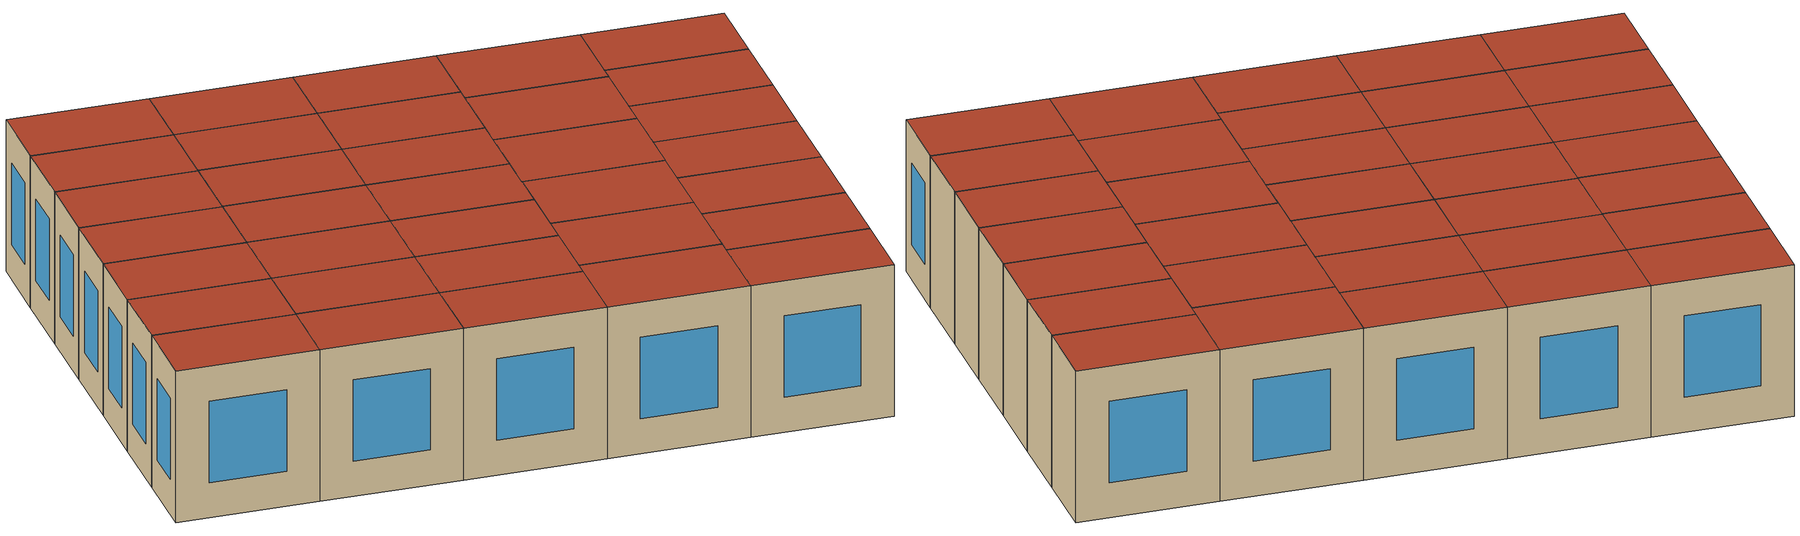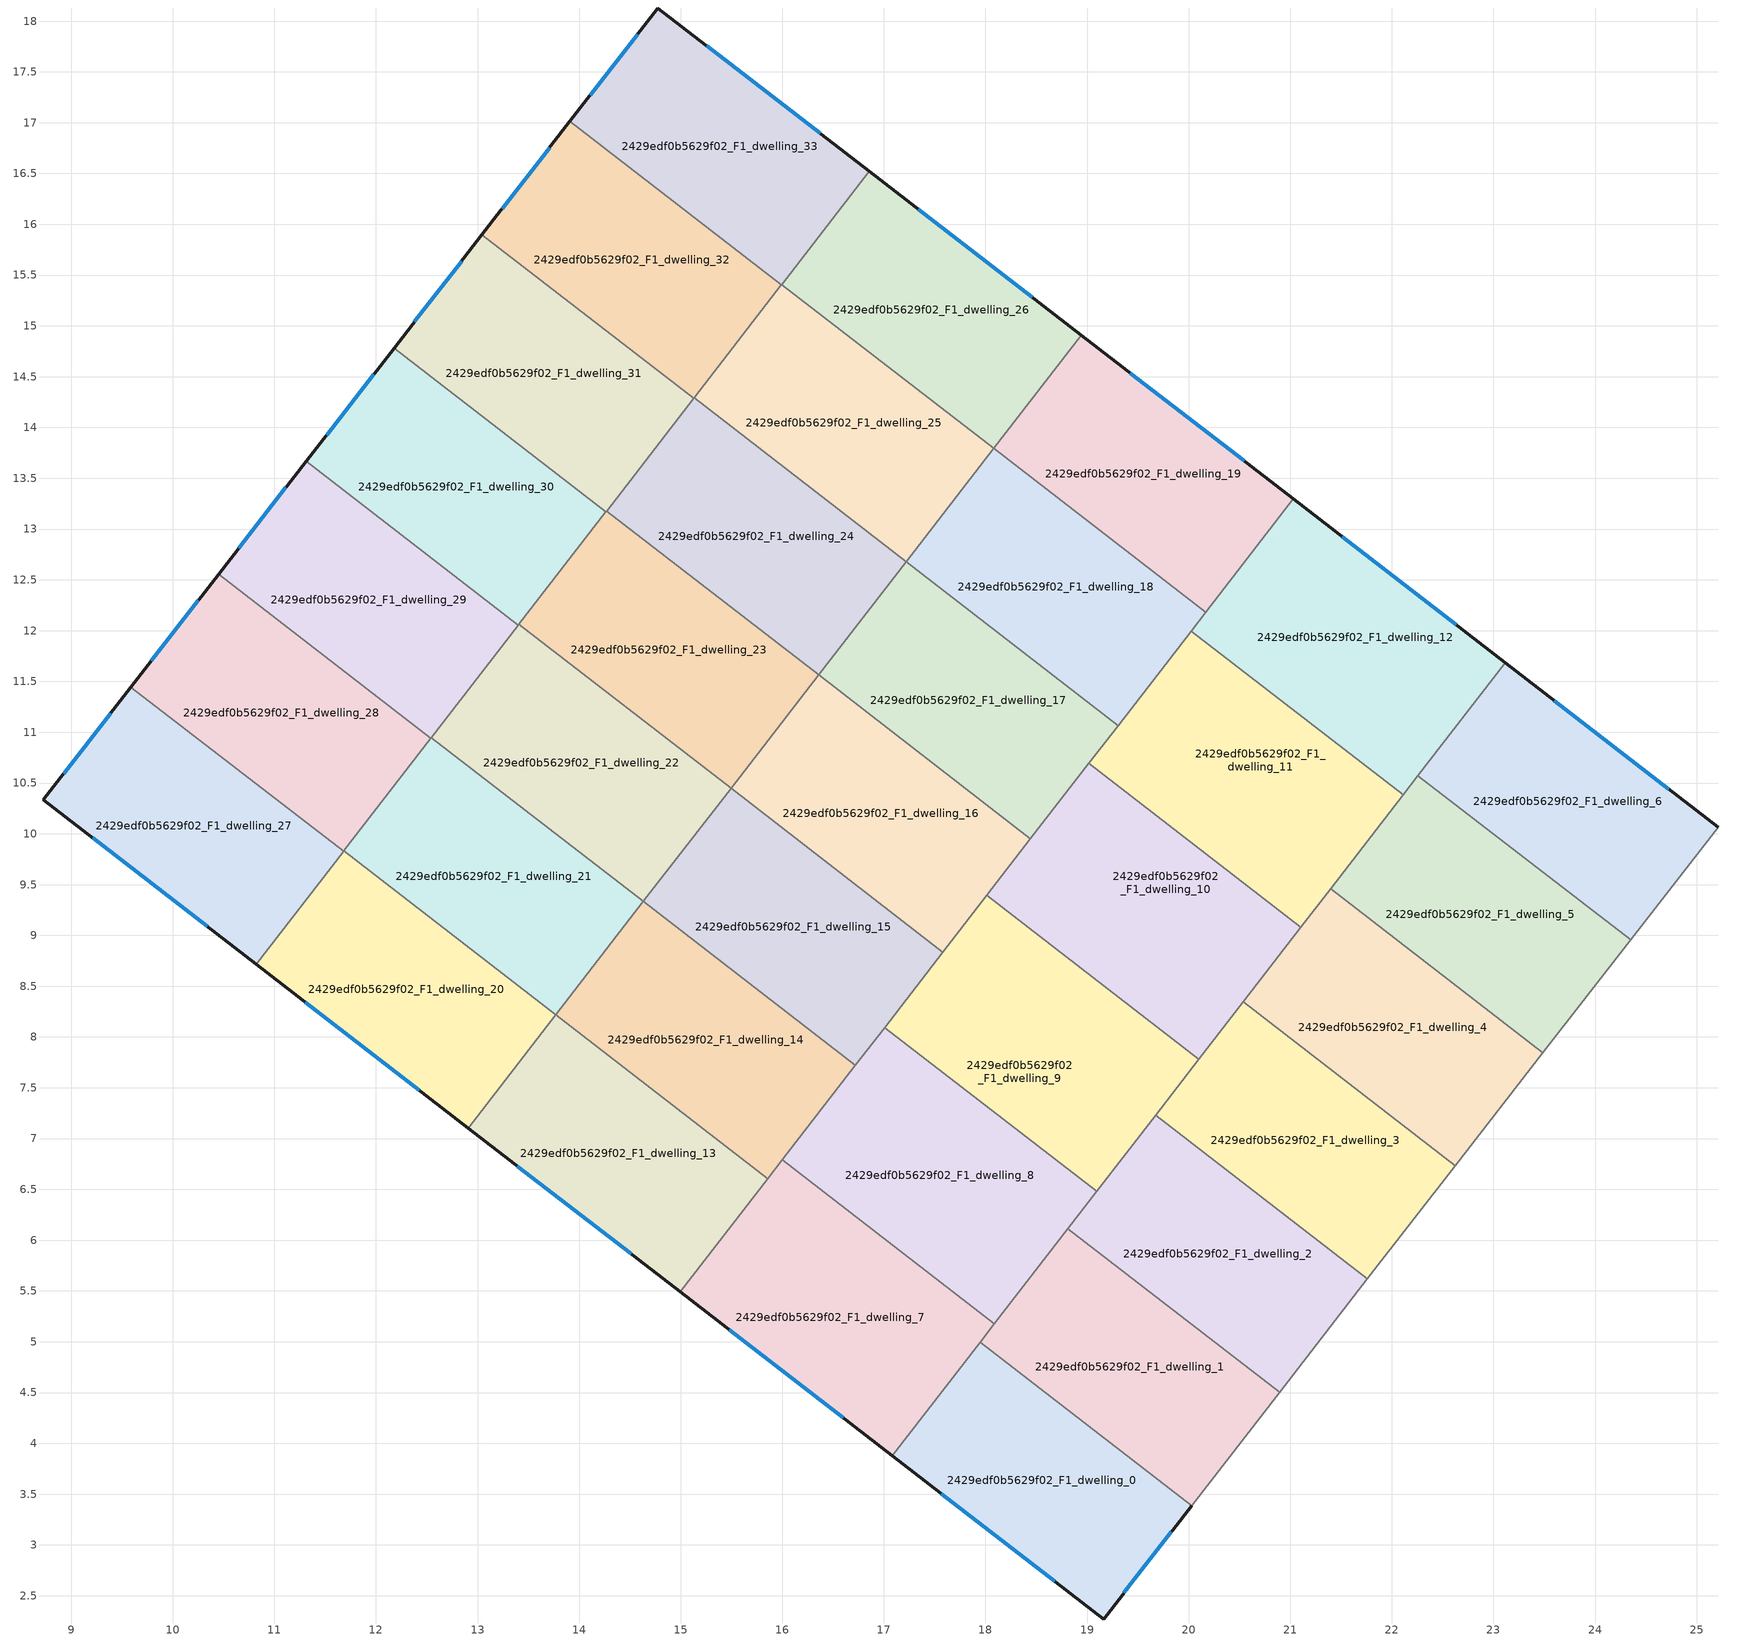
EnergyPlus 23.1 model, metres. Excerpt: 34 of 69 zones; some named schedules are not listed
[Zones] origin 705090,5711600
2429edf0b5629f02_F1_dwelling_0
 floor to 2429edf0b5629f02_F0_dwelling_0 (EU_floor_Construction): 20.03,3.39 19.16,2.27 17.08,3.88 17.95,5 z3
 wall outside (EU_wall_Construction): 17.08,3.88 19.16,2.27 20.03,3.39 z3:6
 wall to 2429edf0b5629f02_F1_dwelling_1 (EU_wall_Construction): 20.03,3.39 17.95,5 z3:6
 wall to 2429edf0b5629f02_F1_dwelling_7 (EU_wall_Construction): 17.95,5 17.08,3.88 z3:6
 window (EU_Window_Construction): 19.36,2.53 19.83,3.13 / 17.56,3.51 18.68,2.64 z3.69:5.31
 roof outside (EU_roof_Construction): 19.16,2.27 20.03,3.39 17.95,5 17.08,3.88 z6
2429edf0b5629f02_F1_dwelling_1
 floor to 2429edf0b5629f02_F0_dwelling_1 (EU_floor_Construction): 20.9,4.5 20.03,3.39 17.95,5 18.81,6.11 z3
 wall to 2429edf0b5629f02_F1_dwelling_2 (EU_wall_Construction): 20.9,4.5 18.81,6.11 z3:6
 wall adiabatic (EU_wall_Construction): 20.03,3.39 20.9,4.5 z3:6
 wall to 2429edf0b5629f02_F1_dwelling_8 (EU_wall_Construction): 18.81,6.11 18.09,5.18 z3:6
 wall to 2429edf0b5629f02_F1_dwelling_7 (EU_wall_Construction): 18.09,5.18 17.95,5 z3:6
 roof outside (EU_roof_Construction): 20.03,3.39 20.9,4.5 18.81,6.11 17.95,5 z6
2429edf0b5629f02_F1_dwelling_10
 floor to 2429edf0b5629f02_F0_dwelling_11 (EU_floor_Construction): 21.1,9.08 20.53,8.34 18.44,9.95 19.02,10.69 z3
 floor to 2429edf0b5629f02_F0_dwelling_10 (EU_floor_Construction): 20.53,8.34 20.1,7.78 18.01,9.39 18.44,9.95 z3
 wall to 2429edf0b5629f02_F1_dwelling_11 (EU_wall_Construction): 21.1,9.08 19.02,10.7 z3:6
 wall to 2429edf0b5629f02_F1_dwelling_9 (EU_wall_Construction): 18.01,9.39 20.1,7.78 z3:6
 wall to 2429edf0b5629f02_F1_dwelling_4 (EU_wall_Construction): 20.54,8.35 21.1,9.08 z3:6
 wall to 2429edf0b5629f02_F1_dwelling_17 (EU_wall_Construction): 19.02,10.7 18.44,9.95 z3:6
 wall to 2429edf0b5629f02_F1_dwelling_3 (EU_wall_Construction): 20.1,7.78 20.54,8.35 z3:6
 wall to 2429edf0b5629f02_F1_dwelling_16 (EU_wall_Construction): 18.44,9.95 18.01,9.39 z3:6
 roof outside (EU_roof_Construction): 20.1,7.78 21.1,9.08 19.02,10.7 18.01,9.39 z6
2429edf0b5629f02_F1_dwelling_11
 floor to 2429edf0b5629f02_F0_dwelling_11 (EU_floor_Construction): 21.39,9.45 21.1,9.08 19.02,10.69 19.31,11.07 z3
 floor adiabatic (EU_floor_Construction): 22.11,10.38 21.39,9.45 19.31,11.07 19.02,10.7 20.02,12 z3
 wall to 2429edf0b5629f02_F1_dwelling_12 (EU_wall_Construction): 22.11,10.38 20.02,12 z3:6
 wall to 2429edf0b5629f02_F1_dwelling_5 (EU_wall_Construction): 21.4,9.46 22.11,10.38 z3:6
 wall to 2429edf0b5629f02_F1_dwelling_18 (EU_wall_Construction): 20.02,12 19.3,11.07 z3:6
 wall to 2429edf0b5629f02_F1_dwelling_4 (EU_wall_Construction): 21.1,9.08 21.4,9.46 z3:6
 wall to 2429edf0b5629f02_F1_dwelling_17 (EU_wall_Construction): 19.3,11.07 19.02,10.69 z3:6
 roof outside (EU_roof_Construction): 21.1,9.08 22.11,10.38 20.02,12 19.02,10.7 z6
2429edf0b5629f02_F1_dwelling_12
 floor to 2429edf0b5629f02_F0_dwelling_13 (EU_floor_Construction): 23.12,11.68 22.25,10.57 20.17,12.18 21.03,13.3 z3
 floor to 2429edf0b5629f02_F0_dwelling_12 (EU_floor_Construction): 22.25,10.57 22.11,10.38 20.02,12 20.17,12.18 z3
 wall outside (EU_wall_Construction): 23.12,11.68 21.03,13.3 z3:6
 wall to 2429edf0b5629f02_F1_dwelling_6 (EU_wall_Construction): 22.26,10.57 23.12,11.68 z3:6
 wall to 2429edf0b5629f02_F1_dwelling_19 (EU_wall_Construction): 21.03,13.3 20.17,12.18 z3:6
 wall to 2429edf0b5629f02_F1_dwelling_5 (EU_wall_Construction): 22.11,10.38 22.26,10.57 z3:6
 wall to 2429edf0b5629f02_F1_dwelling_18 (EU_wall_Construction): 20.17,12.18 20.02,12 z3:6
 window (EU_Window_Construction): 22.63,12.06 21.51,12.92 z3.69:5.31
 roof outside (EU_roof_Construction): 22.11,10.38 23.12,11.68 21.03,13.3 20.02,12 z6
2429edf0b5629f02_F1_dwelling_13
 floor to 2429edf0b5629f02_F0_dwelling_14 (EU_floor_Construction): 15.86,6.61 15,5.49 12.91,7.1 13.77,8.22 z3
 wall outside (EU_wall_Construction): 12.91,7.1 15,5.49 z3:6
 wall to 2429edf0b5629f02_F1_dwelling_14 (EU_wall_Construction): 15.86,6.61 13.77,8.22 z3:6
 wall to 2429edf0b5629f02_F1_dwelling_20 (EU_wall_Construction): 13.77,8.22 12.91,7.1 z3:6
 wall to 2429edf0b5629f02_F1_dwelling_7 (EU_wall_Construction): 15,5.49 15.86,6.61 z3:6
 window (EU_Window_Construction): 13.39,6.73 14.51,5.86 z3.69:5.31
 roof outside (EU_roof_Construction): 15,5.49 15.86,6.61 13.77,8.22 12.91,7.1 z6
2429edf0b5629f02_F1_dwelling_14
 floor to 2429edf0b5629f02_F0_dwelling_15 (EU_floor_Construction): 16.72,7.72 15.86,6.61 13.77,8.22 14.63,9.33 z3
 wall to 2429edf0b5629f02_F1_dwelling_15 (EU_wall_Construction): 16.72,7.72 14.63,9.33 z3:6
 wall to 2429edf0b5629f02_F1_dwelling_21 (EU_wall_Construction): 14.63,9.33 13.77,8.22 z3:6
 wall to 2429edf0b5629f02_F1_dwelling_8 (EU_wall_Construction): 16,6.79 16.72,7.72 z3:6
 wall to 2429edf0b5629f02_F1_dwelling_7 (EU_wall_Construction): 15.86,6.61 16,6.79 z3:6
 roof outside (EU_roof_Construction): 15.86,6.61 16.72,7.72 14.63,9.33 13.77,8.22 z6
2429edf0b5629f02_F1_dwelling_15
 floor to 2429edf0b5629f02_F0_dwelling_16 (EU_floor_Construction): 17.58,8.84 16.72,7.72 14.63,9.33 15.49,10.45 z3
 wall to 2429edf0b5629f02_F1_dwelling_16 (EU_wall_Construction): 17.58,8.84 15.49,10.45 z3:6
 wall to 2429edf0b5629f02_F1_dwelling_9 (EU_wall_Construction): 17.01,8.09 17.58,8.84 z3:6
 wall to 2429edf0b5629f02_F1_dwelling_22 (EU_wall_Construction): 15.49,10.45 14.63,9.33 z3:6
 wall to 2429edf0b5629f02_F1_dwelling_8 (EU_wall_Construction): 16.72,7.72 17.01,8.09 z3:6
 roof outside (EU_roof_Construction): 16.72,7.72 17.58,8.84 15.49,10.45 14.63,9.33 z6
2429edf0b5629f02_F1_dwelling_16
 floor to 2429edf0b5629f02_F0_dwelling_17 (EU_floor_Construction): 18.44,9.95 17.58,8.84 15.49,10.45 16.36,11.56 z3
 wall to 2429edf0b5629f02_F1_dwelling_17 (EU_wall_Construction): 18.44,9.95 16.36,11.56 z3:6
 wall to 2429edf0b5629f02_F1_dwelling_23 (EU_wall_Construction): 16.36,11.56 15.49,10.45 z3:6
 wall to 2429edf0b5629f02_F1_dwelling_9 (EU_wall_Construction): 17.58,8.84 18.01,9.39 z3:6
 roof outside (EU_roof_Construction): 17.58,8.84 18.44,9.95 16.36,11.56 15.49,10.45 z6
2429edf0b5629f02_F1_dwelling_17
 floor to 2429edf0b5629f02_F0_dwelling_18 (EU_floor_Construction): 19.31,11.07 18.44,9.95 16.36,11.56 17.22,12.68 z3
 wall to 2429edf0b5629f02_F1_dwelling_18 (EU_wall_Construction): 19.31,11.07 17.22,12.68 z3:6
 wall to 2429edf0b5629f02_F1_dwelling_24 (EU_wall_Construction): 17.22,12.68 16.36,11.56 z3:6
 roof outside (EU_roof_Construction): 18.44,9.95 19.31,11.07 17.22,12.68 16.36,11.56 z6
2429edf0b5629f02_F1_dwelling_18
 floor to 2429edf0b5629f02_F0_dwelling_19 (EU_floor_Construction): 20.17,12.18 19.31,11.07 17.22,12.68 18.08,13.79 z3
 wall to 2429edf0b5629f02_F1_dwelling_19 (EU_wall_Construction): 20.17,12.18 18.08,13.79 z3:6
 wall to 2429edf0b5629f02_F1_dwelling_25 (EU_wall_Construction): 18.08,13.79 17.22,12.68 z3:6
 roof outside (EU_roof_Construction): 19.31,11.07 20.17,12.18 18.08,13.79 17.22,12.68 z6
2429edf0b5629f02_F1_dwelling_19
 floor to 2429edf0b5629f02_F0_dwelling_20 (EU_floor_Construction): 21.03,13.3 20.17,12.18 18.08,13.79 18.94,14.91 z3
 wall outside (EU_wall_Construction): 21.03,13.3 18.94,14.91 z3:6
 wall to 2429edf0b5629f02_F1_dwelling_26 (EU_wall_Construction): 18.94,14.91 18.08,13.79 z3:6
 window (EU_Window_Construction): 20.55,13.67 19.43,14.54 z3.69:5.31
 roof outside (EU_roof_Construction): 20.17,12.18 21.03,13.3 18.94,14.91 18.08,13.79 z6
2429edf0b5629f02_F1_dwelling_2
 floor to 2429edf0b5629f02_F0_dwelling_2 (EU_floor_Construction): 21.76,5.62 20.9,4.5 18.81,6.11 19.67,7.23 z3
 wall to 2429edf0b5629f02_F1_dwelling_3 (EU_wall_Construction): 21.76,5.62 19.67,7.23 z3:6
 wall adiabatic (EU_wall_Construction): 20.9,4.5 21.76,5.62 z3:6
 wall to 2429edf0b5629f02_F1_dwelling_9 (EU_wall_Construction): 19.67,7.23 19.09,6.48 z3:6
 wall to 2429edf0b5629f02_F1_dwelling_8 (EU_wall_Construction): 19.09,6.48 18.81,6.11 z3:6
 roof outside (EU_roof_Construction): 20.9,4.5 21.76,5.62 19.67,7.23 18.81,6.11 z6
2429edf0b5629f02_F1_dwelling_20
 floor to 2429edf0b5629f02_F0_dwelling_21 (EU_floor_Construction): 13.77,8.22 12.91,7.1 10.82,8.72 11.68,9.83 z3
 wall outside (EU_wall_Construction): 10.82,8.72 12.91,7.1 z3:6
 wall to 2429edf0b5629f02_F1_dwelling_21 (EU_wall_Construction): 13.77,8.22 11.68,9.83 z3:6
 wall to 2429edf0b5629f02_F1_dwelling_27 (EU_wall_Construction): 11.68,9.83 10.82,8.72 z3:6
 window (EU_Window_Construction): 11.31,8.34 12.43,7.48 z3.69:5.31
 roof outside (EU_roof_Construction): 12.91,7.1 13.77,8.22 11.68,9.83 10.82,8.72 z6
2429edf0b5629f02_F1_dwelling_21
 floor to 2429edf0b5629f02_F0_dwelling_22 (EU_floor_Construction): 14.63,9.33 13.77,8.22 11.68,9.83 12.55,10.95 z3
 wall to 2429edf0b5629f02_F1_dwelling_22 (EU_wall_Construction): 14.63,9.33 12.55,10.95 z3:6
 wall to 2429edf0b5629f02_F1_dwelling_28 (EU_wall_Construction): 12.54,10.94 11.68,9.83 z3:6
 roof outside (EU_roof_Construction): 13.77,8.22 14.63,9.33 12.55,10.95 11.68,9.83 z6
2429edf0b5629f02_F1_dwelling_22
 floor to 2429edf0b5629f02_F0_dwelling_23 (EU_floor_Construction): 15.49,10.45 14.63,9.33 12.55,10.95 13.41,12.06 z3
 wall to 2429edf0b5629f02_F1_dwelling_23 (EU_wall_Construction): 15.49,10.45 13.41,12.06 z3:6
 wall to 2429edf0b5629f02_F1_dwelling_29 (EU_wall_Construction): 13.4,12.05 12.55,10.95 z3:6
 roof outside (EU_roof_Construction): 14.63,9.33 15.49,10.45 13.41,12.06 12.55,10.95 z6
2429edf0b5629f02_F1_dwelling_23
 floor to 2429edf0b5629f02_F0_dwelling_24 (EU_floor_Construction): 16.36,11.56 15.49,10.45 13.41,12.06 14.27,13.18 z3
 wall to 2429edf0b5629f02_F1_dwelling_24 (EU_wall_Construction): 16.36,11.56 14.27,13.18 z3:6
 wall to 2429edf0b5629f02_F1_dwelling_30 (EU_wall_Construction): 14.26,13.17 13.41,12.06 z3:6
 roof outside (EU_roof_Construction): 15.49,10.45 16.36,11.56 14.27,13.18 13.41,12.06 z6
2429edf0b5629f02_F1_dwelling_24
 floor to 2429edf0b5629f02_F0_dwelling_25 (EU_floor_Construction): 17.22,12.68 16.36,11.56 14.27,13.18 15.13,14.29 z3
 wall to 2429edf0b5629f02_F1_dwelling_25 (EU_wall_Construction): 17.22,12.68 15.13,14.29 z3:6
 wall to 2429edf0b5629f02_F1_dwelling_31 (EU_wall_Construction): 15.13,14.29 14.27,13.18 z3:6
 roof outside (EU_roof_Construction): 16.36,11.56 17.22,12.68 15.13,14.29 14.27,13.18 z6
2429edf0b5629f02_F1_dwelling_25
 floor to 2429edf0b5629f02_F0_dwelling_26 (EU_floor_Construction): 18.08,13.79 17.22,12.68 15.13,14.29 15.99,15.41 z3
 wall to 2429edf0b5629f02_F1_dwelling_26 (EU_wall_Construction): 18.08,13.79 15.99,15.41 z3:6
 wall to 2429edf0b5629f02_F1_dwelling_32 (EU_wall_Construction): 15.99,15.4 15.13,14.29 z3:6
 roof outside (EU_roof_Construction): 17.22,12.68 18.08,13.79 15.99,15.41 15.13,14.29 z6
2429edf0b5629f02_F1_dwelling_26
 floor to 2429edf0b5629f02_F0_dwelling_27 (EU_floor_Construction): 18.94,14.91 18.08,13.79 15.99,15.41 16.85,16.52 z3
 wall outside (EU_wall_Construction): 18.94,14.91 16.85,16.52 z3:6
 wall to 2429edf0b5629f02_F1_dwelling_33 (EU_wall_Construction): 16.85,16.52 15.99,15.41 z3:6
 window (EU_Window_Construction): 18.46,15.28 17.34,16.15 z3.69:5.31
 roof outside (EU_roof_Construction): 18.08,13.79 18.94,14.91 16.85,16.52 15.99,15.41 z6
2429edf0b5629f02_F1_dwelling_27
 floor to 2429edf0b5629f02_F0_dwelling_28 (EU_floor_Construction): 11.68,9.83 10.82,8.72 8.73,10.33 9.59,11.45 z3
 wall outside (EU_wall_Construction): 9.59,11.45 8.73,10.33 10.82,8.72 z3:6
 wall to 2429edf0b5629f02_F1_dwelling_28 (EU_wall_Construction): 11.68,9.83 9.59,11.45 z3:6
 window (EU_Window_Construction): 9.21,9.96 10.34,9.09 / 9.39,11.19 8.93,10.59 z3.69:5.31
 roof outside (EU_roof_Construction): 10.82,8.72 11.68,9.83 9.59,11.45 8.73,10.33 z6
2429edf0b5629f02_F1_dwelling_28
 floor to 2429edf0b5629f02_F0_dwelling_29 (EU_floor_Construction): 12.54,10.94 11.68,9.83 9.59,11.45 10.45,12.56 z3
 wall outside (EU_wall_Construction): 10.45,12.56 9.59,11.45 z3:6
 wall to 2429edf0b5629f02_F1_dwelling_29 (EU_wall_Construction): 12.54,10.94 10.45,12.56 z3:6
 window (EU_Window_Construction): 10.25,12.3 9.79,11.7 z3.69:5.31
 roof outside (EU_roof_Construction): 11.68,9.83 12.54,10.94 10.45,12.56 9.59,11.45 z6
2429edf0b5629f02_F1_dwelling_29
 floor to 2429edf0b5629f02_F0_dwelling_30 (EU_floor_Construction): 13.4,12.05 12.54,10.94 10.45,12.56 11.31,13.67 z3
 wall outside (EU_wall_Construction): 11.31,13.67 10.45,12.56 z3:6
 wall to 2429edf0b5629f02_F1_dwelling_30 (EU_wall_Construction): 13.4,12.05 11.31,13.67 z3:6
 window (EU_Window_Construction): 11.11,13.41 10.65,12.81 z3.69:5.31
 roof outside (EU_roof_Construction): 12.54,10.94 13.4,12.05 11.31,13.67 10.45,12.56 z6
2429edf0b5629f02_F1_dwelling_3
 floor to 2429edf0b5629f02_F0_dwelling_3 (EU_floor_Construction): 22.62,6.73 21.76,5.62 19.67,7.23 20.54,8.35 z3
 wall to 2429edf0b5629f02_F1_dwelling_4 (EU_wall_Construction): 22.62,6.73 20.54,8.35 z3:6
 wall adiabatic (EU_wall_Construction): 21.76,5.62 22.62,6.73 z3:6
 wall to 2429edf0b5629f02_F1_dwelling_9 (EU_wall_Construction): 20.1,7.78 19.67,7.23 z3:6
 roof outside (EU_roof_Construction): 21.76,5.62 22.62,6.73 20.54,8.35 19.67,7.23 z6
2429edf0b5629f02_F1_dwelling_30
 floor to 2429edf0b5629f02_F0_dwelling_31 (EU_floor_Construction): 14.26,13.17 13.4,12.05 11.31,13.67 12.18,14.78 z3
 wall outside (EU_wall_Construction): 12.18,14.78 11.31,13.67 z3:6
 wall to 2429edf0b5629f02_F1_dwelling_31 (EU_wall_Construction): 14.26,13.17 12.18,14.78 z3:6
 window (EU_Window_Construction): 11.98,14.52 11.51,13.93 z3.69:5.31
 roof outside (EU_roof_Construction): 13.4,12.05 14.26,13.17 12.18,14.78 11.31,13.67 z6
2429edf0b5629f02_F1_dwelling_31
 floor to 2429edf0b5629f02_F0_dwelling_32 (EU_floor_Construction): 15.13,14.29 14.26,13.17 12.18,14.78 13.04,15.9 z3
 wall outside (EU_wall_Construction): 13.04,15.9 12.18,14.78 z3:6
 wall to 2429edf0b5629f02_F1_dwelling_32 (EU_wall_Construction): 15.13,14.29 13.04,15.9 z3:6
 window (EU_Window_Construction): 12.84,15.64 12.38,15.04 z3.69:5.31
 roof outside (EU_roof_Construction): 14.26,13.17 15.13,14.29 13.04,15.9 12.18,14.78 z6
2429edf0b5629f02_F1_dwelling_32
 floor to 2429edf0b5629f02_F0_dwelling_33 (EU_floor_Construction): 15.99,15.4 15.13,14.29 13.04,15.9 13.91,17.01 z3
 wall outside (EU_wall_Construction): 13.91,17.01 13.04,15.9 z3:6
 wall to 2429edf0b5629f02_F1_dwelling_33 (EU_wall_Construction): 15.99,15.4 13.91,17.01 z3:6
 window (EU_Window_Construction): 13.71,16.75 13.24,16.15 z3.69:5.31
 roof outside (EU_roof_Construction): 15.13,14.29 15.99,15.4 13.91,17.01 13.04,15.9 z6
2429edf0b5629f02_F1_dwelling_33
 floor to 2429edf0b5629f02_F0_dwelling_34 (EU_floor_Construction): 16.85,16.52 15.99,15.4 13.91,17.01 14.78,18.13 z3
 wall outside (EU_wall_Construction): 16.85,16.52 14.78,18.13 13.91,17.01 z3:6
 window (EU_Window_Construction): 14.58,17.87 14.11,17.27 / 16.37,16.89 15.26,17.76 z3.69:5.31
 roof outside (EU_roof_Construction): 15.99,15.4 16.85,16.52 14.78,18.13 13.91,17.01 z6
2429edf0b5629f02_F1_dwelling_4
 floor to 2429edf0b5629f02_F0_dwelling_4 (EU_floor_Construction): 23.49,7.84 22.62,6.73 20.54,8.35 21.4,9.46 z3
 wall to 2429edf0b5629f02_F1_dwelling_5 (EU_wall_Construction): 23.49,7.84 21.4,9.46 z3:6
 wall adiabatic (EU_wall_Construction): 22.62,6.73 23.49,7.84 z3:6
 roof outside (EU_roof_Construction): 22.62,6.73 23.49,7.84 21.4,9.46 20.54,8.35 z6
2429edf0b5629f02_F1_dwelling_5
 floor to 2429edf0b5629f02_F0_dwelling_5 (EU_floor_Construction): 24.35,8.96 23.49,7.84 21.4,9.46 22.26,10.57 z3
 wall to 2429edf0b5629f02_F1_dwelling_6 (EU_wall_Construction): 24.35,8.96 22.26,10.57 z3:6
 wall adiabatic (EU_wall_Construction): 23.49,7.84 24.35,8.96 z3:6
 roof outside (EU_roof_Construction): 23.49,7.84 24.35,8.96 22.26,10.57 21.4,9.46 z6
2429edf0b5629f02_F1_dwelling_6
 floor to 2429edf0b5629f02_F0_dwelling_6 (EU_floor_Construction): 25.21,10.07 24.35,8.96 22.26,10.57 23.12,11.68 z3
 wall outside (EU_wall_Construction): 25.21,10.07 23.12,11.68 z3:6
 wall adiabatic (EU_wall_Construction): 24.35,8.96 25.21,10.07 z3:6
 window (EU_Window_Construction): 24.73,10.44 23.6,11.31 z3.69:5.31
 roof outside (EU_roof_Construction): 24.35,8.96 25.21,10.07 23.12,11.68 22.26,10.57 z6
2429edf0b5629f02_F1_dwelling_7
 floor to 2429edf0b5629f02_F0_dwelling_7 (EU_floor_Construction): 17.94,4.99 17.08,3.88 15,5.49 15.86,6.61 z3
 floor to 2429edf0b5629f02_F0_dwelling_8 (EU_floor_Construction): 18.09,5.18 17.94,4.99 15.86,6.61 16,6.79 z3
 wall outside (EU_wall_Construction): 15,5.49 17.08,3.88 z3:6
 wall to 2429edf0b5629f02_F1_dwelling_8 (EU_wall_Construction): 18.09,5.18 16,6.79 z3:6
 window (EU_Window_Construction): 15.48,5.12 16.6,4.25 z3.69:5.31
 roof outside (EU_roof_Construction): 17.08,3.88 18.09,5.18 16,6.79 15,5.49 z6
2429edf0b5629f02_F1_dwelling_8
 floor adiabatic (EU_floor_Construction): 19.09,6.48 18.81,6.11 18.09,5.18 16,6.79 17.01,8.09 z3
 wall to 2429edf0b5629f02_F1_dwelling_9 (EU_wall_Construction): 19.09,6.48 17.01,8.09 z3:6
 roof outside (EU_roof_Construction): 18.81,6.11 19.09,6.48 17.01,8.09 16,6.79 18.09,5.18 z6
2429edf0b5629f02_F1_dwelling_9
 floor to 2429edf0b5629f02_F0_dwelling_10 (EU_floor_Construction): 20.1,7.78 19.67,7.22 17.58,8.84 18.01,9.39 z3
 floor adiabatic (EU_floor_Construction): 19.67,7.22 19.09,6.48 17.01,8.09 17.58,8.84 z3
 roof outside (EU_roof_Construction): 19.09,6.48 20.1,7.78 18.01,9.39 17.01,8.09 z6
[Building]
EU S2 Campaign: North Axis=0; Terrain=City; Solar Distribution=FullExterior
[Site:Location]
London: Latitude=51.5; Longitude=-0.5; Time Zone=0; Elevation=25
[SizingPeriod:WeatherFileDays]
AnnualSizingPeriod: Begin Month=1; Begin Day of Month=1; End Month=12; End Day of Month=31; Day of Week for Start Day=Monday; Use Weather File Daylight Saving Period=No; Use Weather File Rain and Snow Indicators=No
[MATERIAL]
EU_InternalMass_Material: Roughness=MediumRough; Thickness=0.1; Conductivity=1; Density=1800; Specific Heat=900; Thermal Absorptance=0.9; Solar Absorptance=0.7; Visible Absorptance=0.7
[MATERIAL:NOMASS] Roughness=MediumRough; Thermal Absorptance=0.9; Solar Absorptance=0.7; Visible Absorptance=0.7
Name | Thermal Resistance
EU_wall_NoMass | 0.635353
EU_roof_NoMass | 0.675062
EU_floor_NoMass | 1.96382
[WINDOWMATERIAL:SIMPLEGLAZINGSYSTEM]
EU_Window_SimpleGlazing: UFactor=2.96269; Solar Heat Gain Coefficient=0.76; Visible Transmittance=0.76
[CONSTRUCTION]
EU_wall_Construction: EU_wall_NoMass
EU_roof_Construction: EU_roof_NoMass
EU_floor_Construction: EU_floor_NoMass
EU_InternalMass_Construction: EU_InternalMass_Material
EU_Window_Construction: EU_Window_SimpleGlazing
[ZONE] Type=1; Multiplier=1; Ceiling Height=autocalculate; Floor Area=autocalculate; Part of Total Floor Area=Yes
Name | Volume
2429edf0b5629f02_F1_dwelling_0; 2429edf0b5629f02_F1_dwelling_18; 2429edf0b5629f02_F1_dwelling_23 | 11.1548
2429edf0b5629f02_F1_dwelling_1; 2429edf0b5629f02_F1_dwelling_3; 2429edf0b5629f02_F1_dwelling_30; 2429edf0b5629f02_F1_dwelling_32 | 11.1504
2429edf0b5629f02_F1_dwelling_10; 2429edf0b5629f02_F1_dwelling_12 | 13.0137
2429edf0b5629f02_F1_dwelling_11; 2429edf0b5629f02_F1_dwelling_7 | 13.0085
2429edf0b5629f02_F1_dwelling_13; 2429edf0b5629f02_F1_dwelling_19 | 11.1497
2429edf0b5629f02_F1_dwelling_14; 2429edf0b5629f02_F1_dwelling_33 | 11.1541
2429edf0b5629f02_F1_dwelling_15; 2429edf0b5629f02_F1_dwelling_16 | 11.1482
2429edf0b5629f02_F1_dwelling_17 | 11.1475
2429edf0b5629f02_F1_dwelling_2; 2429edf0b5629f02_F1_dwelling_20; 2429edf0b5629f02_F1_dwelling_27; 2429edf0b5629f02_F1_dwelling_29; 2429edf0b5629f02_F1_dwelling_4; 2429edf0b5629f02_F1_dwelling_6 | 11.1519
2429edf0b5629f02_F1_dwelling_21 | 11.1592
2429edf0b5629f02_F1_dwelling_22 | 11.1489
2429edf0b5629f02_F1_dwelling_24 | 11.1467
2429edf0b5629f02_F1_dwelling_25; 2429edf0b5629f02_F1_dwelling_31 | 11.1526
2429edf0b5629f02_F1_dwelling_26 | 11.1511
2429edf0b5629f02_F1_dwelling_28 | 11.1555
2429edf0b5629f02_F1_dwelling_5 | 11.15625
2429edf0b5629f02_F1_dwelling_8 | 13.0151
2429edf0b5629f02_F1_dwelling_9 | 13.0078
[INTERNALMASS] Construction=EU_InternalMass_Construction
Name | Zone or ZoneList | Surface Area
2429edf0b5629f02_F1_dwelling_0_EU_InternalMass | 2429edf0b5629f02_F1_dwelling_0 | 3.71797
2429edf0b5629f02_F1_dwelling_1_EU_InternalMass | 2429edf0b5629f02_F1_dwelling_1 | 3.71677
2429edf0b5629f02_F1_dwelling_2_EU_InternalMass | 2429edf0b5629f02_F1_dwelling_2 | 3.7174
2429edf0b5629f02_F1_dwelling_3_EU_InternalMass | 2429edf0b5629f02_F1_dwelling_3 | 3.71694
2429edf0b5629f02_F1_dwelling_4_EU_InternalMass | 2429edf0b5629f02_F1_dwelling_4 | 3.71719
2429edf0b5629f02_F1_dwelling_5_EU_InternalMass | 2429edf0b5629f02_F1_dwelling_5 | 3.71879
2429edf0b5629f02_F1_dwelling_6_EU_InternalMass | 2429edf0b5629f02_F1_dwelling_6 | 3.7173
2429edf0b5629f02_F1_dwelling_7_EU_InternalMass | 2429edf0b5629f02_F1_dwelling_7 | 4.33625
2429edf0b5629f02_F1_dwelling_8_EU_InternalMass | 2429edf0b5629f02_F1_dwelling_8 | 4.33852
2429edf0b5629f02_F1_dwelling_9_EU_InternalMass | 2429edf0b5629f02_F1_dwelling_9 | 4.33625
2429edf0b5629f02_F1_dwelling_10_EU_InternalMass | 2429edf0b5629f02_F1_dwelling_10 | 4.33787
2429edf0b5629f02_F1_dwelling_11_EU_InternalMass | 2429edf0b5629f02_F1_dwelling_11 | 4.33625
2429edf0b5629f02_F1_dwelling_12_EU_InternalMass | 2429edf0b5629f02_F1_dwelling_12 | 4.33786
2429edf0b5629f02_F1_dwelling_13_EU_InternalMass | 2429edf0b5629f02_F1_dwelling_13 | 3.71655
2429edf0b5629f02_F1_dwelling_14_EU_InternalMass | 2429edf0b5629f02_F1_dwelling_14 | 3.71802
2429edf0b5629f02_F1_dwelling_15_EU_InternalMass | 2429edf0b5629f02_F1_dwelling_15 | 3.71605
2429edf0b5629f02_F1_dwelling_16_EU_InternalMass | 2429edf0b5629f02_F1_dwelling_16 | 3.7163
2429edf0b5629f02_F1_dwelling_17_EU_InternalMass | 2429edf0b5629f02_F1_dwelling_17 | 3.71605
2429edf0b5629f02_F1_dwelling_18_EU_InternalMass | 2429edf0b5629f02_F1_dwelling_18 | 3.71802
2429edf0b5629f02_F1_dwelling_19_EU_InternalMass | 2429edf0b5629f02_F1_dwelling_19 | 3.71655
2429edf0b5629f02_F1_dwelling_20_EU_InternalMass | 2429edf0b5629f02_F1_dwelling_20 | 3.71741
2429edf0b5629f02_F1_dwelling_21_EU_InternalMass | 2429edf0b5629f02_F1_dwelling_21 | 3.7195
2429edf0b5629f02_F1_dwelling_22_EU_InternalMass | 2429edf0b5629f02_F1_dwelling_22 | 3.71594
2429edf0b5629f02_F1_dwelling_23_EU_InternalMass | 2429edf0b5629f02_F1_dwelling_23 | 3.71802
2429edf0b5629f02_F1_dwelling_24_EU_InternalMass | 2429edf0b5629f02_F1_dwelling_24 | 3.7158
2429edf0b5629f02_F1_dwelling_25_EU_InternalMass | 2429edf0b5629f02_F1_dwelling_25 | 3.71741
2429edf0b5629f02_F1_dwelling_26_EU_InternalMass | 2429edf0b5629f02_F1_dwelling_26 | 3.71741
2429edf0b5629f02_F1_dwelling_27_EU_InternalMass | 2429edf0b5629f02_F1_dwelling_27 | 3.7173
2429edf0b5629f02_F1_dwelling_28_EU_InternalMass | 2429edf0b5629f02_F1_dwelling_28 | 3.71879
2429edf0b5629f02_F1_dwelling_29_EU_InternalMass | 2429edf0b5629f02_F1_dwelling_29 | 3.71719
2429edf0b5629f02_F1_dwelling_30_EU_InternalMass | 2429edf0b5629f02_F1_dwelling_30 | 3.71694
2429edf0b5629f02_F1_dwelling_31_EU_InternalMass | 2429edf0b5629f02_F1_dwelling_31 | 3.7174
2429edf0b5629f02_F1_dwelling_32_EU_InternalMass | 2429edf0b5629f02_F1_dwelling_32 | 3.71677
2429edf0b5629f02_F1_dwelling_33_EU_InternalMass | 2429edf0b5629f02_F1_dwelling_33 | 3.71797
[OTHEREQUIPMENT] Fuel Type=Electricity; Design Level Calculation Method=Watts/Area; Power per Zone Floor Area=1; Fraction Latent=0; Fraction Radiant=0; Fraction Lost=0; Carbon Dioxide Generation Rate=0; EndUse Subcategory=EU_Step8_InternalGains
Name | Zone or ZoneList or Space or SpaceList | Schedule
EU_Step8_InternalGain_2429edf0b5629f02_F1_dwelling_0_f000 | 2429edf0b5629f02_F1_dwelling_0 | EU_Step8_GainSchedule_2429edf0b5629f02_F1_dwelling_0_f000
EU_Step8_InternalGain_2429edf0b5629f02_F1_dwelling_1_f000 | 2429edf0b5629f02_F1_dwelling_1 | EU_Step8_GainSchedule_2429edf0b5629f02_F1_dwelling_1_f000
EU_Step8_InternalGain_2429edf0b5629f02_F1_dwelling_2_f000 | 2429edf0b5629f02_F1_dwelling_2 | EU_Step8_GainSchedule_2429edf0b5629f02_F1_dwelling_2_f000
EU_Step8_InternalGain_2429edf0b5629f02_F1_dwelling_3_f000 | 2429edf0b5629f02_F1_dwelling_3 | EU_Step8_GainSchedule_2429edf0b5629f02_F1_dwelling_3_f000
EU_Step8_InternalGain_2429edf0b5629f02_F1_dwelling_4_f000 | 2429edf0b5629f02_F1_dwelling_4 | EU_Step8_GainSchedule_2429edf0b5629f02_F1_dwelling_4_f000
EU_Step8_InternalGain_2429edf0b5629f02_F1_dwelling_5_f000 | 2429edf0b5629f02_F1_dwelling_5 | EU_Step8_GainSchedule_2429edf0b5629f02_F1_dwelling_5_f000
EU_Step8_InternalGain_2429edf0b5629f02_F1_dwelling_6_f000 | 2429edf0b5629f02_F1_dwelling_6 | EU_Step8_GainSchedule_2429edf0b5629f02_F1_dwelling_6_f000
EU_Step8_InternalGain_2429edf0b5629f02_F1_dwelling_7_f000 | 2429edf0b5629f02_F1_dwelling_7 | EU_Step8_GainSchedule_2429edf0b5629f02_F1_dwelling_7_f000
EU_Step8_InternalGain_2429edf0b5629f02_F1_dwelling_8_f000 | 2429edf0b5629f02_F1_dwelling_8 | EU_Step8_GainSchedule_2429edf0b5629f02_F1_dwelling_8_f000
EU_Step8_InternalGain_2429edf0b5629f02_F1_dwelling_9_f000 | 2429edf0b5629f02_F1_dwelling_9 | EU_Step8_GainSchedule_2429edf0b5629f02_F1_dwelling_9_f000
EU_Step8_InternalGain_2429edf0b5629f02_F1_dwelling_10_f000 | 2429edf0b5629f02_F1_dwelling_10 | EU_Step8_GainSchedule_2429edf0b5629f02_F1_dwelling_10_f000
EU_Step8_InternalGain_2429edf0b5629f02_F1_dwelling_11_f000 | 2429edf0b5629f02_F1_dwelling_11 | EU_Step8_GainSchedule_2429edf0b5629f02_F1_dwelling_11_f000
EU_Step8_InternalGain_2429edf0b5629f02_F1_dwelling_12_f000 | 2429edf0b5629f02_F1_dwelling_12 | EU_Step8_GainSchedule_2429edf0b5629f02_F1_dwelling_12_f000
EU_Step8_InternalGain_2429edf0b5629f02_F1_dwelling_13_f000 | 2429edf0b5629f02_F1_dwelling_13 | EU_Step8_GainSchedule_2429edf0b5629f02_F1_dwelling_13_f000
EU_Step8_InternalGain_2429edf0b5629f02_F1_dwelling_14_f000 | 2429edf0b5629f02_F1_dwelling_14 | EU_Step8_GainSchedule_2429edf0b5629f02_F1_dwelling_14_f000
EU_Step8_InternalGain_2429edf0b5629f02_F1_dwelling_15_f000 | 2429edf0b5629f02_F1_dwelling_15 | EU_Step8_GainSchedule_2429edf0b5629f02_F1_dwelling_15_f000
EU_Step8_InternalGain_2429edf0b5629f02_F1_dwelling_16_f000 | 2429edf0b5629f02_F1_dwelling_16 | EU_Step8_GainSchedule_2429edf0b5629f02_F1_dwelling_16_f000
EU_Step8_InternalGain_2429edf0b5629f02_F1_dwelling_17_f000 | 2429edf0b5629f02_F1_dwelling_17 | EU_Step8_GainSchedule_2429edf0b5629f02_F1_dwelling_17_f000
EU_Step8_InternalGain_2429edf0b5629f02_F1_dwelling_18_f000 | 2429edf0b5629f02_F1_dwelling_18 | EU_Step8_GainSchedule_2429edf0b5629f02_F1_dwelling_18_f000
EU_Step8_InternalGain_2429edf0b5629f02_F1_dwelling_19_f000 | 2429edf0b5629f02_F1_dwelling_19 | EU_Step8_GainSchedule_2429edf0b5629f02_F1_dwelling_19_f000
EU_Step8_InternalGain_2429edf0b5629f02_F1_dwelling_20_f000 | 2429edf0b5629f02_F1_dwelling_20 | EU_Step8_GainSchedule_2429edf0b5629f02_F1_dwelling_20_f000
EU_Step8_InternalGain_2429edf0b5629f02_F1_dwelling_21_f000 | 2429edf0b5629f02_F1_dwelling_21 | EU_Step8_GainSchedule_2429edf0b5629f02_F1_dwelling_21_f000
EU_Step8_InternalGain_2429edf0b5629f02_F1_dwelling_22_f000 | 2429edf0b5629f02_F1_dwelling_22 | EU_Step8_GainSchedule_2429edf0b5629f02_F1_dwelling_22_f000
EU_Step8_InternalGain_2429edf0b5629f02_F1_dwelling_23_f000 | 2429edf0b5629f02_F1_dwelling_23 | EU_Step8_GainSchedule_2429edf0b5629f02_F1_dwelling_23_f000
EU_Step8_InternalGain_2429edf0b5629f02_F1_dwelling_24_f000 | 2429edf0b5629f02_F1_dwelling_24 | EU_Step8_GainSchedule_2429edf0b5629f02_F1_dwelling_24_f000
EU_Step8_InternalGain_2429edf0b5629f02_F1_dwelling_25_f000 | 2429edf0b5629f02_F1_dwelling_25 | EU_Step8_GainSchedule_2429edf0b5629f02_F1_dwelling_25_f000
EU_Step8_InternalGain_2429edf0b5629f02_F1_dwelling_26_f000 | 2429edf0b5629f02_F1_dwelling_26 | EU_Step8_GainSchedule_2429edf0b5629f02_F1_dwelling_26_f000
EU_Step8_InternalGain_2429edf0b5629f02_F1_dwelling_27_f000 | 2429edf0b5629f02_F1_dwelling_27 | EU_Step8_GainSchedule_2429edf0b5629f02_F1_dwelling_27_f000
EU_Step8_InternalGain_2429edf0b5629f02_F1_dwelling_28_f000 | 2429edf0b5629f02_F1_dwelling_28 | EU_Step8_GainSchedule_2429edf0b5629f02_F1_dwelling_28_f000
EU_Step8_InternalGain_2429edf0b5629f02_F1_dwelling_29_f000 | 2429edf0b5629f02_F1_dwelling_29 | EU_Step8_GainSchedule_2429edf0b5629f02_F1_dwelling_29_f000
EU_Step8_InternalGain_2429edf0b5629f02_F1_dwelling_30_f000 | 2429edf0b5629f02_F1_dwelling_30 | EU_Step8_GainSchedule_2429edf0b5629f02_F1_dwelling_30_f000
EU_Step8_InternalGain_2429edf0b5629f02_F1_dwelling_31_f000 | 2429edf0b5629f02_F1_dwelling_31 | EU_Step8_GainSchedule_2429edf0b5629f02_F1_dwelling_31_f000
EU_Step8_InternalGain_2429edf0b5629f02_F1_dwelling_32_f000 | 2429edf0b5629f02_F1_dwelling_32 | EU_Step8_GainSchedule_2429edf0b5629f02_F1_dwelling_32_f000
EU_Step8_InternalGain_2429edf0b5629f02_F1_dwelling_33_f000 | 2429edf0b5629f02_F1_dwelling_33 | EU_Step8_GainSchedule_2429edf0b5629f02_F1_dwelling_33_f000
[ZONEVENTILATION:DESIGNFLOWRATE] Schedule=EU_AlwaysOn; Design Flow Rate Calculation Method=AirChanges/Hour; Air Changes per Hour=0.555504; Ventilation Type=Natural; Fan Pressure Rise=0; Fan Total Efficiency=1; Constant Term Coefficient=1; Temperature Term Coefficient=0; Velocity Term Coefficient=0; Velocity Squared Term Coefficient=0; Minimum Indoor Temperature=-100; Maximum Indoor Temperature=100; Delta Temperature=-100; Minimum Outdoor Temperature=-100; Maximum Outdoor Temperature=100; Maximum Wind Speed=40
Name | Zone or ZoneList or Space or SpaceList
EU_ConstantAir_2429edf0b5629f02_F1_dwelling_0 | 2429edf0b5629f02_F1_dwelling_0
EU_ConstantAir_2429edf0b5629f02_F1_dwelling_1 | 2429edf0b5629f02_F1_dwelling_1
EU_ConstantAir_2429edf0b5629f02_F1_dwelling_2 | 2429edf0b5629f02_F1_dwelling_2
EU_ConstantAir_2429edf0b5629f02_F1_dwelling_3 | 2429edf0b5629f02_F1_dwelling_3
EU_ConstantAir_2429edf0b5629f02_F1_dwelling_4 | 2429edf0b5629f02_F1_dwelling_4
EU_ConstantAir_2429edf0b5629f02_F1_dwelling_5 | 2429edf0b5629f02_F1_dwelling_5
EU_ConstantAir_2429edf0b5629f02_F1_dwelling_6 | 2429edf0b5629f02_F1_dwelling_6
EU_ConstantAir_2429edf0b5629f02_F1_dwelling_7 | 2429edf0b5629f02_F1_dwelling_7
EU_ConstantAir_2429edf0b5629f02_F1_dwelling_8 | 2429edf0b5629f02_F1_dwelling_8
EU_ConstantAir_2429edf0b5629f02_F1_dwelling_9 | 2429edf0b5629f02_F1_dwelling_9
EU_ConstantAir_2429edf0b5629f02_F1_dwelling_10 | 2429edf0b5629f02_F1_dwelling_10
EU_ConstantAir_2429edf0b5629f02_F1_dwelling_11 | 2429edf0b5629f02_F1_dwelling_11
EU_ConstantAir_2429edf0b5629f02_F1_dwelling_12 | 2429edf0b5629f02_F1_dwelling_12
EU_ConstantAir_2429edf0b5629f02_F1_dwelling_13 | 2429edf0b5629f02_F1_dwelling_13
EU_ConstantAir_2429edf0b5629f02_F1_dwelling_14 | 2429edf0b5629f02_F1_dwelling_14
EU_ConstantAir_2429edf0b5629f02_F1_dwelling_15 | 2429edf0b5629f02_F1_dwelling_15
EU_ConstantAir_2429edf0b5629f02_F1_dwelling_16 | 2429edf0b5629f02_F1_dwelling_16
EU_ConstantAir_2429edf0b5629f02_F1_dwelling_17 | 2429edf0b5629f02_F1_dwelling_17
EU_ConstantAir_2429edf0b5629f02_F1_dwelling_18 | 2429edf0b5629f02_F1_dwelling_18
EU_ConstantAir_2429edf0b5629f02_F1_dwelling_19 | 2429edf0b5629f02_F1_dwelling_19
EU_ConstantAir_2429edf0b5629f02_F1_dwelling_20 | 2429edf0b5629f02_F1_dwelling_20
EU_ConstantAir_2429edf0b5629f02_F1_dwelling_21 | 2429edf0b5629f02_F1_dwelling_21
EU_ConstantAir_2429edf0b5629f02_F1_dwelling_22 | 2429edf0b5629f02_F1_dwelling_22
EU_ConstantAir_2429edf0b5629f02_F1_dwelling_23 | 2429edf0b5629f02_F1_dwelling_23
EU_ConstantAir_2429edf0b5629f02_F1_dwelling_24 | 2429edf0b5629f02_F1_dwelling_24
EU_ConstantAir_2429edf0b5629f02_F1_dwelling_25 | 2429edf0b5629f02_F1_dwelling_25
EU_ConstantAir_2429edf0b5629f02_F1_dwelling_26 | 2429edf0b5629f02_F1_dwelling_26
EU_ConstantAir_2429edf0b5629f02_F1_dwelling_27 | 2429edf0b5629f02_F1_dwelling_27
EU_ConstantAir_2429edf0b5629f02_F1_dwelling_28 | 2429edf0b5629f02_F1_dwelling_28
EU_ConstantAir_2429edf0b5629f02_F1_dwelling_29 | 2429edf0b5629f02_F1_dwelling_29
EU_ConstantAir_2429edf0b5629f02_F1_dwelling_30 | 2429edf0b5629f02_F1_dwelling_30
EU_ConstantAir_2429edf0b5629f02_F1_dwelling_31 | 2429edf0b5629f02_F1_dwelling_31
EU_ConstantAir_2429edf0b5629f02_F1_dwelling_32 | 2429edf0b5629f02_F1_dwelling_32
EU_ConstantAir_2429edf0b5629f02_F1_dwelling_33 | 2429edf0b5629f02_F1_dwelling_33
[HVACTEMPLATE:ZONE:IDEALLOADSAIRSYSTEM] System Availability Schedule=EU_AlwaysOn; Maximum Heating Supply Air Temperature=50; Minimum Cooling Supply Air Temperature=13; Maximum Heating Supply Air Humidity Ratio=0.0156; Minimum Cooling Supply Air Humidity Ratio=0.0077; Heating Limit=NoLimit; Cooling Limit=NoLimit; Heating Availability Schedule=EU_AlwaysOn; Cooling Availability Schedule=EU_CoolingOff; Dehumidification Control Type=ConstantSensibleHeatRatio; Cooling Sensible Heat Ratio=0.7; Dehumidification Setpoint=60; Humidification Control Type=None; Humidification Setpoint=30; Outdoor Air Method=None; Outdoor Air Flow Rate per Person=0.00944; Outdoor Air Flow Rate per Zone Floor Area=0; Outdoor Air Flow Rate per Zone=0; Demand Controlled Ventilation Type=None; Outdoor Air Economizer Type=NoEconomizer; Heat Recovery Type=None; Sensible Heat Recovery Effectiveness=0.7; Latent Heat Recovery Effectiveness=0.65
Name | Template Thermostat
2429edf0b5629f02_F1_dwelling_0 | EU_HeatOnly_2429edf0b5629f02_F1_dwelling_0
2429edf0b5629f02_F1_dwelling_1 | EU_HeatOnly_2429edf0b5629f02_F1_dwelling_1
2429edf0b5629f02_F1_dwelling_2 | EU_HeatOnly_2429edf0b5629f02_F1_dwelling_2
2429edf0b5629f02_F1_dwelling_3 | EU_HeatOnly_2429edf0b5629f02_F1_dwelling_3
2429edf0b5629f02_F1_dwelling_4 | EU_HeatOnly_2429edf0b5629f02_F1_dwelling_4
2429edf0b5629f02_F1_dwelling_5 | EU_HeatOnly_2429edf0b5629f02_F1_dwelling_5
2429edf0b5629f02_F1_dwelling_6 | EU_HeatOnly_2429edf0b5629f02_F1_dwelling_6
2429edf0b5629f02_F1_dwelling_7 | EU_HeatOnly_2429edf0b5629f02_F1_dwelling_7
2429edf0b5629f02_F1_dwelling_8 | EU_HeatOnly_2429edf0b5629f02_F1_dwelling_8
2429edf0b5629f02_F1_dwelling_9 | EU_HeatOnly_2429edf0b5629f02_F1_dwelling_9
2429edf0b5629f02_F1_dwelling_10 | EU_HeatOnly_2429edf0b5629f02_F1_dwelling_10
2429edf0b5629f02_F1_dwelling_11 | EU_HeatOnly_2429edf0b5629f02_F1_dwelling_11
2429edf0b5629f02_F1_dwelling_12 | EU_HeatOnly_2429edf0b5629f02_F1_dwelling_12
2429edf0b5629f02_F1_dwelling_13 | EU_HeatOnly_2429edf0b5629f02_F1_dwelling_13
2429edf0b5629f02_F1_dwelling_14 | EU_HeatOnly_2429edf0b5629f02_F1_dwelling_14
2429edf0b5629f02_F1_dwelling_15 | EU_HeatOnly_2429edf0b5629f02_F1_dwelling_15
2429edf0b5629f02_F1_dwelling_16 | EU_HeatOnly_2429edf0b5629f02_F1_dwelling_16
2429edf0b5629f02_F1_dwelling_17 | EU_HeatOnly_2429edf0b5629f02_F1_dwelling_17
2429edf0b5629f02_F1_dwelling_18 | EU_HeatOnly_2429edf0b5629f02_F1_dwelling_18
2429edf0b5629f02_F1_dwelling_19 | EU_HeatOnly_2429edf0b5629f02_F1_dwelling_19
2429edf0b5629f02_F1_dwelling_20 | EU_HeatOnly_2429edf0b5629f02_F1_dwelling_20
2429edf0b5629f02_F1_dwelling_21 | EU_HeatOnly_2429edf0b5629f02_F1_dwelling_21
2429edf0b5629f02_F1_dwelling_22 | EU_HeatOnly_2429edf0b5629f02_F1_dwelling_22
2429edf0b5629f02_F1_dwelling_23 | EU_HeatOnly_2429edf0b5629f02_F1_dwelling_23
2429edf0b5629f02_F1_dwelling_24 | EU_HeatOnly_2429edf0b5629f02_F1_dwelling_24
2429edf0b5629f02_F1_dwelling_25 | EU_HeatOnly_2429edf0b5629f02_F1_dwelling_25
2429edf0b5629f02_F1_dwelling_26 | EU_HeatOnly_2429edf0b5629f02_F1_dwelling_26
2429edf0b5629f02_F1_dwelling_27 | EU_HeatOnly_2429edf0b5629f02_F1_dwelling_27
2429edf0b5629f02_F1_dwelling_28 | EU_HeatOnly_2429edf0b5629f02_F1_dwelling_28
2429edf0b5629f02_F1_dwelling_29 | EU_HeatOnly_2429edf0b5629f02_F1_dwelling_29
2429edf0b5629f02_F1_dwelling_30 | EU_HeatOnly_2429edf0b5629f02_F1_dwelling_30
2429edf0b5629f02_F1_dwelling_31 | EU_HeatOnly_2429edf0b5629f02_F1_dwelling_31
2429edf0b5629f02_F1_dwelling_32 | EU_HeatOnly_2429edf0b5629f02_F1_dwelling_32
2429edf0b5629f02_F1_dwelling_33 | EU_HeatOnly_2429edf0b5629f02_F1_dwelling_33
[SIZING:ZONE] Zone Cooling Design Supply Air Temperature Input Method=SupplyAirTemperature; Zone Cooling Design Supply Air Temperature=13; Zone Heating Design Supply Air Temperature Input Method=SupplyAirTemperature; Zone Heating Design Supply Air Temperature=50; Zone Cooling Design Supply Air Humidity Ratio=0.008; Zone Heating Design Supply Air Humidity Ratio=0.008; Cooling Design Air Flow Method=DesignDay; Cooling Design Air Flow Rate=0; Cooling Minimum Air Flow per Zone Floor Area=0.000762; Cooling Minimum Air Flow=0; Cooling Minimum Air Flow Fraction=0.2; Heating Design Air Flow Method=DesignDay; Heating Design Air Flow Rate=0; Heating Maximum Air Flow per Zone Floor Area=0.002032; Heating Maximum Air Flow=0.141576; Heating Maximum Air Flow Fraction=0.3; Account for Dedicated Outdoor Air System=No; Dedicated Outdoor Air System Control Strategy=NeutralSupplyAir; Dedicated Outdoor Air Low Setpoint Temperature for Design=autosize; Dedicated Outdoor Air High Setpoint Temperature for Design=autosize; Zone Load Sizing Method=Sensible Load Only No Latent Load; Zone Latent Cooling Design Supply Air Humidity Ratio Input Method=HumidityRatioDifference; Zone Cooling Design Supply Air Humidity Ratio Difference=0.005; Zone Latent Heating Design Supply Air Humidity Ratio Input Method=HumidityRatioDifference; Zone Humidification Design Supply Air Humidity Ratio Difference=0.005
2429edf0b5629f02_F1_dwelling_0; 2429edf0b5629f02_F1_dwelling_1; 2429edf0b5629f02_F1_dwelling_2; 2429edf0b5629f02_F1_dwelling_3; 2429edf0b5629f02_F1_dwelling_4; 2429edf0b5629f02_F1_dwelling_5; 2429edf0b5629f02_F1_dwelling_6; 2429edf0b5629f02_F1_dwelling_7; 2429edf0b5629f02_F1_dwelling_8; 2429edf0b5629f02_F1_dwelling_9; 2429edf0b5629f02_F1_dwelling_10; 2429edf0b5629f02_F1_dwelling_11; 2429edf0b5629f02_F1_dwelling_12; 2429edf0b5629f02_F1_dwelling_13; 2429edf0b5629f02_F1_dwelling_14; 2429edf0b5629f02_F1_dwelling_15; 2429edf0b5629f02_F1_dwelling_16; 2429edf0b5629f02_F1_dwelling_17; 2429edf0b5629f02_F1_dwelling_18; 2429edf0b5629f02_F1_dwelling_19; 2429edf0b5629f02_F1_dwelling_20; 2429edf0b5629f02_F1_dwelling_21; 2429edf0b5629f02_F1_dwelling_22; 2429edf0b5629f02_F1_dwelling_23; 2429edf0b5629f02_F1_dwelling_24; 2429edf0b5629f02_F1_dwelling_25; 2429edf0b5629f02_F1_dwelling_26; 2429edf0b5629f02_F1_dwelling_27; 2429edf0b5629f02_F1_dwelling_28; 2429edf0b5629f02_F1_dwelling_29; 2429edf0b5629f02_F1_dwelling_30; 2429edf0b5629f02_F1_dwelling_31; 2429edf0b5629f02_F1_dwelling_32; 2429edf0b5629f02_F1_dwelling_33
[SCHEDULE:FILE] Column Number=1; Rows to Skip at Top=0; Number of Hours of Data=8760; Column Separator=Comma; Interpolate to Timestep=No; Minutes per Item=60; Adjust Schedule for Daylight Savings=Yes
Name | File
EU_Step8_GainSchedule_2429edf0b5629f02_F1_dwelling_0_f000 | ../../schedules/2429edf0b5629f02/2429edf0b5629f02_F1_dwelling_0_f000_gain.csv
EU_Step8_GainSchedule_2429edf0b5629f02_F1_dwelling_1_f000 | ../../schedules/2429edf0b5629f02/2429edf0b5629f02_F1_dwelling_1_f000_gain.csv
EU_Step8_GainSchedule_2429edf0b5629f02_F1_dwelling_2_f000 | ../../schedules/2429edf0b5629f02/2429edf0b5629f02_F1_dwelling_2_f000_gain.csv
EU_Step8_GainSchedule_2429edf0b5629f02_F1_dwelling_3_f000 | ../../schedules/2429edf0b5629f02/2429edf0b5629f02_F1_dwelling_3_f000_gain.csv
EU_Step8_GainSchedule_2429edf0b5629f02_F1_dwelling_4_f000 | ../../schedules/2429edf0b5629f02/2429edf0b5629f02_F1_dwelling_4_f000_gain.csv
EU_Step8_GainSchedule_2429edf0b5629f02_F1_dwelling_5_f000 | ../../schedules/2429edf0b5629f02/2429edf0b5629f02_F1_dwelling_5_f000_gain.csv
EU_Step8_GainSchedule_2429edf0b5629f02_F1_dwelling_6_f000 | ../../schedules/2429edf0b5629f02/2429edf0b5629f02_F1_dwelling_6_f000_gain.csv
EU_Step8_GainSchedule_2429edf0b5629f02_F1_dwelling_7_f000 | ../../schedules/2429edf0b5629f02/2429edf0b5629f02_F1_dwelling_7_f000_gain.csv
EU_Step8_GainSchedule_2429edf0b5629f02_F1_dwelling_8_f000 | ../../schedules/2429edf0b5629f02/2429edf0b5629f02_F1_dwelling_8_f000_gain.csv
EU_Step8_GainSchedule_2429edf0b5629f02_F1_dwelling_9_f000 | ../../schedules/2429edf0b5629f02/2429edf0b5629f02_F1_dwelling_9_f000_gain.csv
EU_Step8_GainSchedule_2429edf0b5629f02_F1_dwelling_10_f000 | ../../schedules/2429edf0b5629f02/2429edf0b5629f02_F1_dwelling_10_f000_gain.csv
EU_Step8_GainSchedule_2429edf0b5629f02_F1_dwelling_11_f000 | ../../schedules/2429edf0b5629f02/2429edf0b5629f02_F1_dwelling_11_f000_gain.csv
EU_Step8_GainSchedule_2429edf0b5629f02_F1_dwelling_12_f000 | ../../schedules/2429edf0b5629f02/2429edf0b5629f02_F1_dwelling_12_f000_gain.csv
EU_Step8_GainSchedule_2429edf0b5629f02_F1_dwelling_13_f000 | ../../schedules/2429edf0b5629f02/2429edf0b5629f02_F1_dwelling_13_f000_gain.csv
EU_Step8_GainSchedule_2429edf0b5629f02_F1_dwelling_14_f000 | ../../schedules/2429edf0b5629f02/2429edf0b5629f02_F1_dwelling_14_f000_gain.csv
EU_Step8_GainSchedule_2429edf0b5629f02_F1_dwelling_15_f000 | ../../schedules/2429edf0b5629f02/2429edf0b5629f02_F1_dwelling_15_f000_gain.csv
